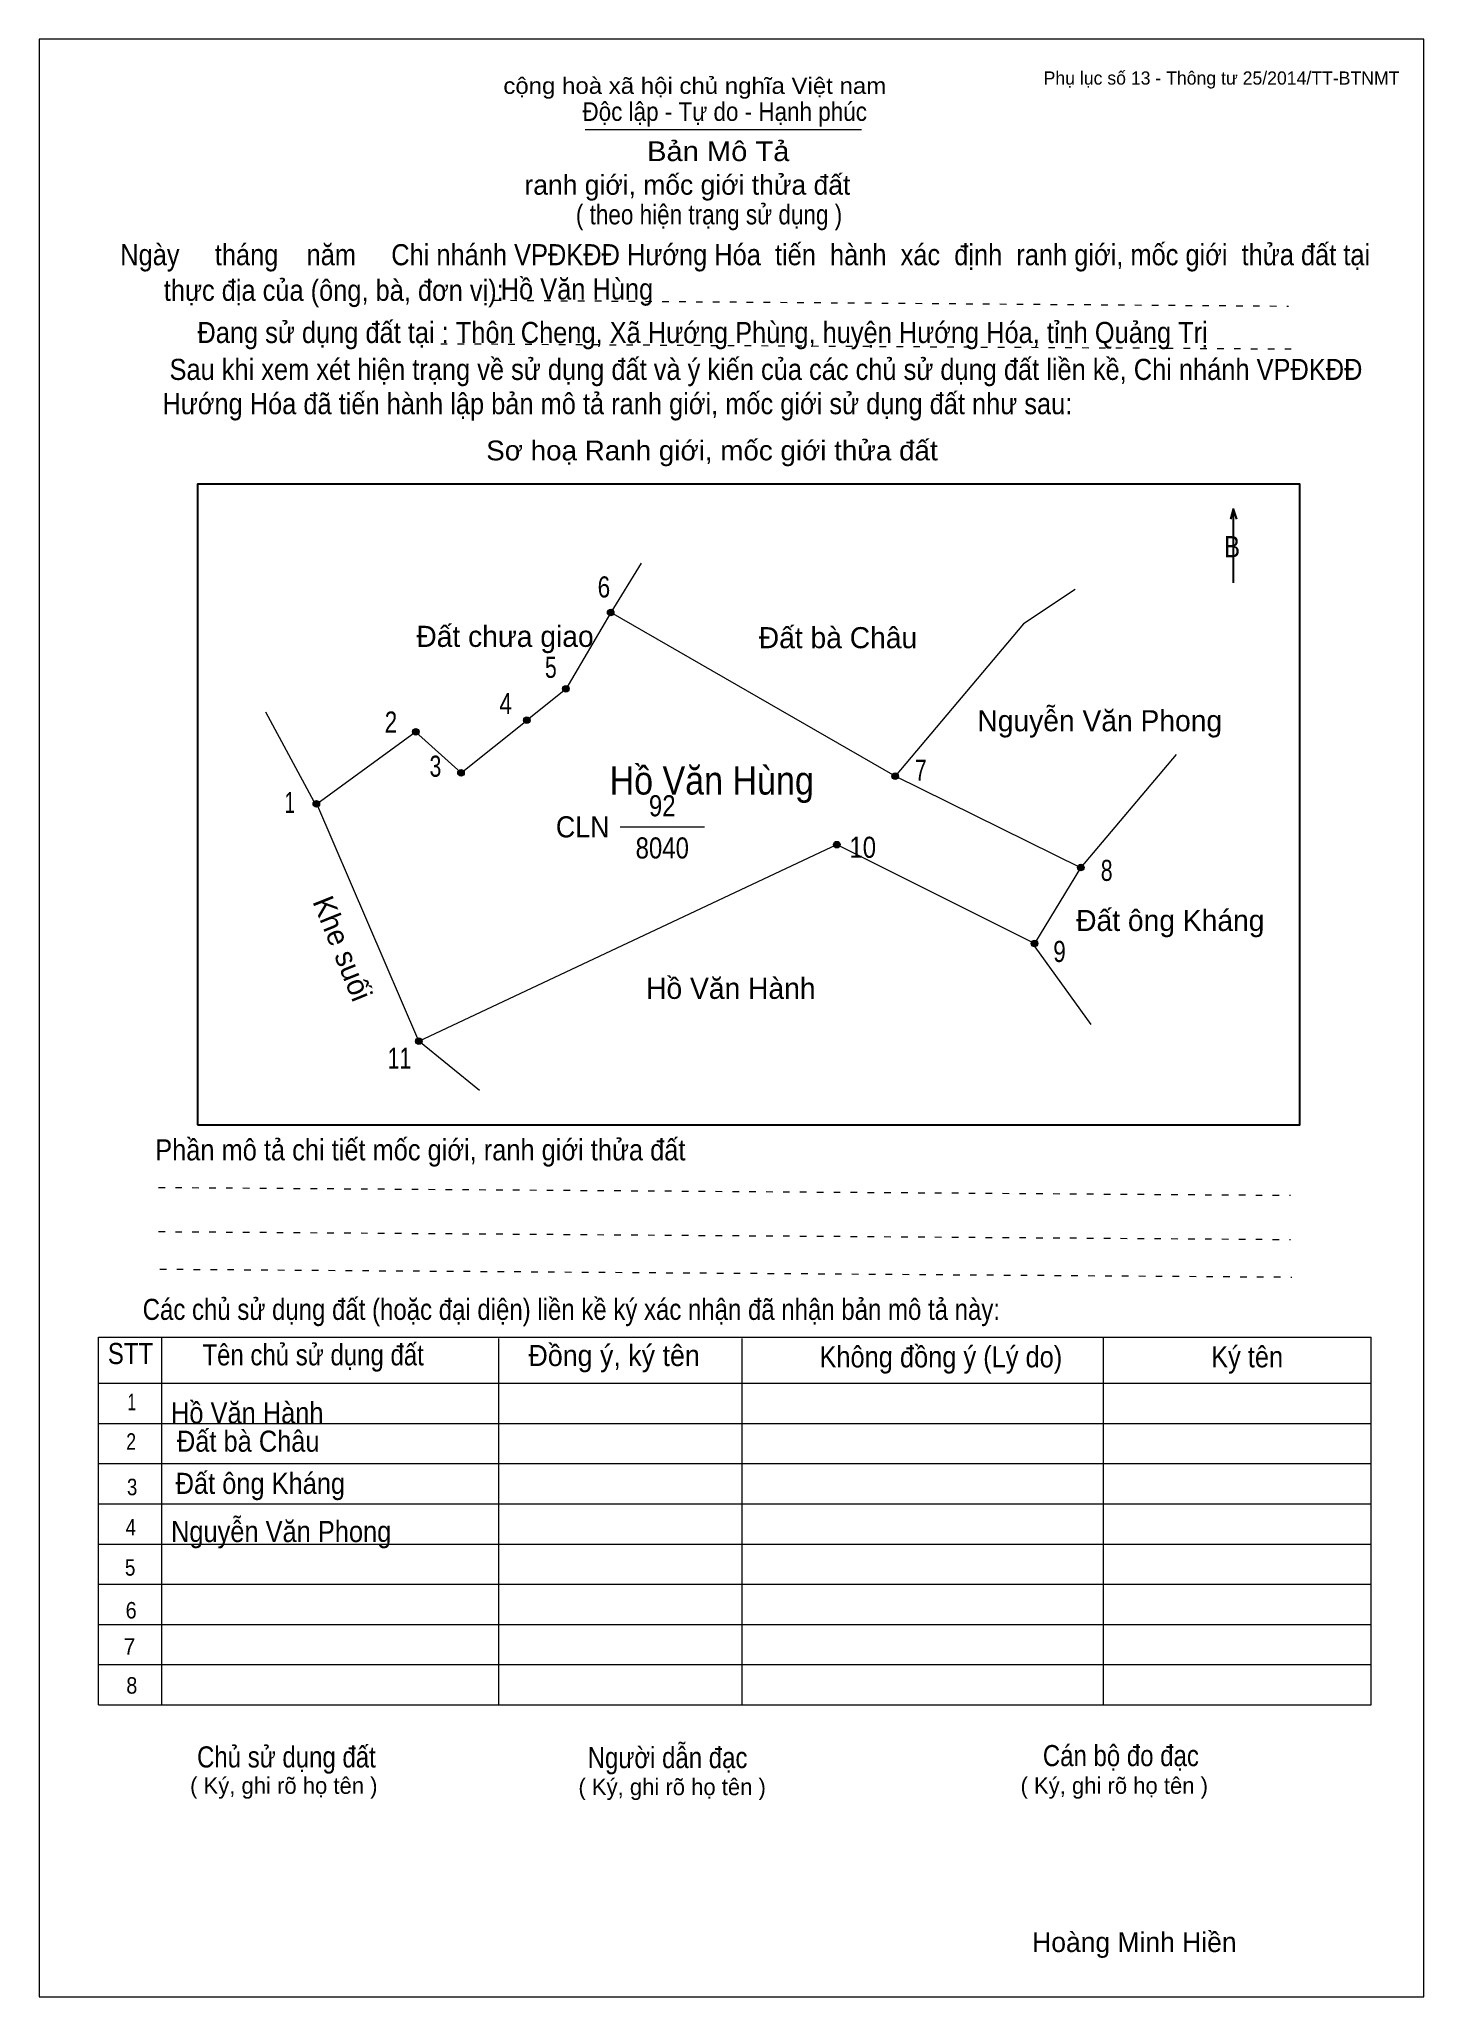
# Model space of a CAD drawing. Header units: centimetres. Extents: x 0 to 21, y 0 to 29.7.
import ezdxf
from ezdxf.enums import TextEntityAlignment as Align

# ---------------------------------------------------------------- set-up
doc = ezdxf.new("R2010")
doc.units = ezdxf.units.CM
doc.header["$LTSCALE"] = 0.13
doc.linetypes.add('DOTTED', pattern=[1.5, 0.3, -1.2])
for name, color, linetype, lineweight in [('1', 7, 'Continuous', 13), ('32', 7, 'Continuous', 13), ('33', 7, 'Continuous', 13), ('6', 7, 'Continuous', 13), ('62', 7, 'Continuous', 13)]:
    doc.layers.add(name, color=color, linetype=linetype, lineweight=lineweight)
for name, color, linetype in [('2', 7, 'Continuous'), ('34', 7, 'Continuous'), ('63', 7, 'Continuous')]:
    doc.layers.add(name, color=color, linetype=linetype)

msp = doc.modelspace()

# ---------------------------------------------------------------- hatches: boundary and pattern name
at = {"layer": '32'}
for points in [[(8.7179, 21, 1), (8.6179, 21, 1)], [(8.0369, 19.8426, 1), (7.9369, 19.8426, 1)], [(7.4467, 19.3693, 1), (7.3467, 19.3693, 1)], [(5.7607, 19.192, 1), (5.6607, 19.192, 1)], [(6.4481, 18.5682, 1), (6.3481, 18.5682, 1)], [(13.0319, 18.5199, 1), (12.9319, 18.5199, 1)], [(4.2539, 18.0981, 1), (4.1539, 18.0981, 1)], [(12.147, 17.48, 1), (12.047, 17.48, 1)], [(15.8461, 17.1313, 1), (15.7461, 17.1313, 1)], [(15.1467, 15.9802, 1), (15.0467, 15.9802, 1)], [(5.809, 14.5, 1), (5.709, 14.5, 1)]]:
    msp.add_hatch(color=256, dxfattribs=at).paths.add_polyline_path(points)

# ---------------------------------------------------------------- linework, layer by layer
at = {"layer": '1'}
for p, q in [((4.17, 18.13), (3.44, 19.49)), ((15.1, 15.93), (15.95, 14.75))]:
    msp.add_line(p, q, dxfattribs=at)
msp.add_lwpolyline([(21, 0), (21, 29.7), (0, 29.7), (0, 0)], close=True, dxfattribs=at)
at = {"layer": '32'}
for centre in [(8.6679, 21), (7.9869, 19.8426), (7.3967, 19.3693), (5.7107, 19.192), (6.3981, 18.5682), (12.9819, 18.5199), (4.2039, 18.0981), (12.097, 17.48), (15.7961, 17.1313), (15.0967, 15.9802), (5.759, 14.5)]:
    msp.add_circle(centre, 0.05, dxfattribs=at)
at = {"layer": '33'}
msp.add_line((8.81, 17.75), (10.09, 17.75), dxfattribs=at)
at = {"layer": '6'}
for p, q in [((9.13, 21.75), (8.67, 21)), ((15.8, 17.13), (17.25, 18.85)), ((6.68, 13.75), (5.76, 14.5))]:
    msp.add_line(p, q, dxfattribs=at)
for points in [[(15.71, 21.35), (14.93, 20.83), (12.98, 18.52)], [(8.67, 21), (7.99, 19.84), (7.4, 19.37)], [(15.1, 15.98), (15.8, 17.13), (12.98, 18.52), (8.67, 21)], [(5.71, 19.19), (6.4, 18.57), (7.4, 19.37)], [(5.76, 14.5), (4.21, 18.1), (5.71, 19.19)], [(5.76, 14.5), (12.1, 17.48), (15.1, 15.98)]]:
    msp.add_lwpolyline(points, dxfattribs=at)
at = {"layer": '62'}
for p, q in [((8.28, 28.33), (12.47, 28.33)), ((0.9, 10.01), (20.2, 10.01)), ((0.9, 4.43), (0.9, 10.01)), ((1.86, 4.43), (1.86, 10.01)), ((6.97, 4.43), (6.97, 9.99)), ((10.66, 4.43), (10.66, 9.99)), ((16.14, 4.43), (16.14, 10.01)), ((20.2, 4.43), (20.2, 10.01)), ((0.9, 9.31), (20.2, 9.31)), ((0.9, 8.7), (20.2, 8.7)), ((0.9, 8.09), (20.2, 8.09)), ((0.9, 7.48), (20.2, 7.48)), ((0.9, 6.87), (20.2, 6.87)), ((0.9, 6.26), (20.2, 6.26)), ((0.9, 5.65), (20.2, 5.65)), ((0.9, 5.04), (20.2, 5.04)), ((0.9, 4.43), (20.2, 4.43))]:
    msp.add_line(p, q, dxfattribs=at)
at = {"layer": '62', "linetype": 'DOTTED'}
for p, q in [((6.89, 25.74), (18.95, 25.65)), ((6.09, 25.08), (19.04, 25)), ((1.81, 12.28), (18.98, 12.16)), ((1.81, 11.61), (18.98, 11.49)), ((1.83, 11.04), (19, 10.92))]:
    msp.add_line(p, q, dxfattribs=at)
at = {"layer": '62', "lineweight": 25}
for p, q in [((18.11, 22.58), (18.11, 21.45)), ((18.11, 22.57), (18.07, 22.42)), ((18.11, 22.57), (18.16, 22.42))]:
    msp.add_line(p, q, dxfattribs=at)
msp.add_lwpolyline([(2.4, 13.23), (19.12, 13.23), (19.12, 22.95), (2.4, 22.95)], close=True, dxfattribs=at)

# ---------------------------------------------------------------- texts
at = {"layer": '2', "width": 0.9}
msp.add_text('Hồ Văn Hùng', height=0.4288, dxfattribs=at).set_placement((10.2, 18.24), align=Align.CENTER)
at = {"layer": '32'}
for s, width, p in [('6', 0.8, (8.565, 21.23)), ('5', 0.75, (7.76, 20.01)), ('4', 0.8, (7.075, 19.46)), ('2', 0.8, (5.335, 19.18)), ('3', 0.75, (6.01, 18.51)), ('7', 0.75, (13.37, 18.45)), ('1', 0.65, (3.8, 17.96)), ('10', 0.85, (12.49, 17.28)), ('8', 0.75, (16.19, 16.93)), ('9', 0.8, (15.475, 15.7)), ('11', 0.75, (5.465, 14.08))]:
    msp.add_text(s, height=0.32, dxfattribs=dict(at, width=width)).set_placement(p, align=Align.CENTER)
at = {"layer": '33'}
for s, p in [('Đất chưa giao', (7.065, 20.48)), ('Đất chưa giao', (7.065, 20.48)), ('Đất bà Châu', (12.115, 20.46)), ('Nguyễn Văn Phong', (16.085, 19.2)), ('Đất ông Kháng', (17.155, 16.17)), ('Hồ Văn Hành', (10.49, 15.14))]:
    msp.add_text(s, height=0.32, dxfattribs=at).set_placement(p, align=Align.CENTER)
at = {"layer": '33', "width": 0.85}
for s, p in [('92', (9.45, 17.91)), ('8040', (9.45, 17.27))]:
    msp.add_text(s, height=0.32, dxfattribs=at).set_placement(p, align=Align.CENTER)
at = {"layer": '33', "width": 0.95}
msp.add_text('CLN', height=0.32, dxfattribs=at).set_placement((8.65, 17.59), align=Align.RIGHT)
at = {"layer": '33'}
msp.add_text('Khe suối', height=0.32, rotation=291.922, dxfattribs=at).set_placement((4.4521, 15.8447), align=Align.CENTER)
at = {"layer": '34', "width": 0.9}
for s, p in [('Hồ Văn Hùng', (7, 25.75)), ('Hồ Văn Hành', (2, 8.7)), ('Đất bà Châu', (2.09, 8.27)), ('Đất ông Kháng', (2.07, 7.63)), ('Nguyễn Văn Phong', (2, 6.9))]:
    msp.add_text(s, height=0.32, dxfattribs=at).set_placement(p)
at = {"layer": '62'}
for s, height, width, p in [('cộng hoà xã hội chủ nghĩa Việt nam', 0.2474, 1.1, (7.04, 28.87)), ('Độc lập - Tự do - Hạnh phúc', 0.2828, 0.9, (8.24, 28.46)), ('Bản Mô Tả', 0.3, 1.1, (9.22, 27.85)), ('( theo hiện trạng sử dụng )', 0.3, 0.85, (8.14, 26.89)), ('Ngày     tháng    năm     Chi nhánh VPĐKĐĐ Hướng Hóa  tiến  hành  xác  định  ranh giới, mốc giới  thửa đất tại ', 0.32, 0.9, (1.23, 26.27)), ('thực địa của (ông, bà, đơn vị): ', 0.32, 0.9, (1.89, 25.73)), ('Đang sử dụng đất tại : Thôn Cheng, Xã Hướng Phùng, huyện Hướng Hóa, tỉnh Quảng Trị', 0.32, 0.9, (2.4, 25.09)), (' Sau khi xem xét hiện trạng về sử dụng đất và ý kiến của các chủ sử dụng đất liền kề, Chi nhánh VPĐKĐĐ ', 0.32, 0.9, (1.87, 24.53)), ('Hướng Hóa đã tiến hành lập bản mô tả ranh giới, mốc giới sử dụng đất như sau:', 0.32, 0.9, (1.87, 24.01)), ('Sơ hoạ Ranh giới, mốc giới thửa đất', 0.3, 1.05, (6.78, 23.31)), ('B', 0.32, 0.85, (17.97, 21.84)), ('Phần mô tả chi tiết mốc giới, ranh giới thửa đất ', 0.32, 0.9, (1.76, 12.69)), ('Các chủ sử dụng đất (hoặc đại diện) liền kề ký xác nhận đã nhận bản mô tả này:', 0.32, 0.85, (1.57, 10.27))]:
    msp.add_text(s, height=height, dxfattribs=dict(at, width=width)).set_placement(p)
msp.add_text('ranh giới, mốc giới thửa đất', height=0.3, dxfattribs=at).set_placement((7.36, 27.34))
for s, height, width, p in [('STT', 0.32, 0.85, (1.385, 9.6)), ('Tên chủ sử dụng đất', 0.32, 0.85, (4.155, 9.58)), ('Đồng ý, ký tên', 0.32, 0.95, (8.72, 9.57)), ('Không đồng ý (Lý do)', 0.32, 0.9, (13.675, 9.55)), ('Ký tên', 0.32, 0.9, (18.32, 9.55)), ('1', 0.25, 0.7, (1.405, 8.9)), ('2', 0.25, 0.8, (1.395, 8.3)), ('3', 0.25, 0.85, (1.41, 7.61)), ('4', 0.25, 0.85, (1.39, 7)), ('5', 0.25, 0.85, (1.38, 6.39)), ('6', 0.25, 0.9, (1.395, 5.74)), ('7', 0.25, 0.95, (1.37, 5.19)), ('8', 0.25, 0.9, (1.405, 4.6)), ('Người dẫn đạc', 0.32, 0.85, (9.53, 3.47)), ('Chủ sử dụng đất', 0.32, 0.85, (3.75, 3.48)), ('Cán bộ đo đạc', 0.32, 0.85, (16.405, 3.5))]:
    msp.add_text(s, height=height, dxfattribs=dict(at, width=width)).set_placement(p, align=Align.CENTER)
for p in [(3.71, 3.08), (9.6, 3.06), (16.305, 3.08)]:
    msp.add_text('( Ký, ghi rõ họ tên )', height=0.25, dxfattribs=at).set_placement(p, align=Align.CENTER)
at = {"layer": '63'}
msp.add_text('Phụ lục số 13 - Thông tư 25/2014/TT-BTNMT', height=0.2, dxfattribs=at).set_placement((20.63, 29.01), align=Align.RIGHT)
msp.add_text('Hoàng Minh Hiền', height=0.3, dxfattribs=at).set_placement((16.61, 0.68), align=Align.CENTER)

doc.saveas('drawing.dxf')
